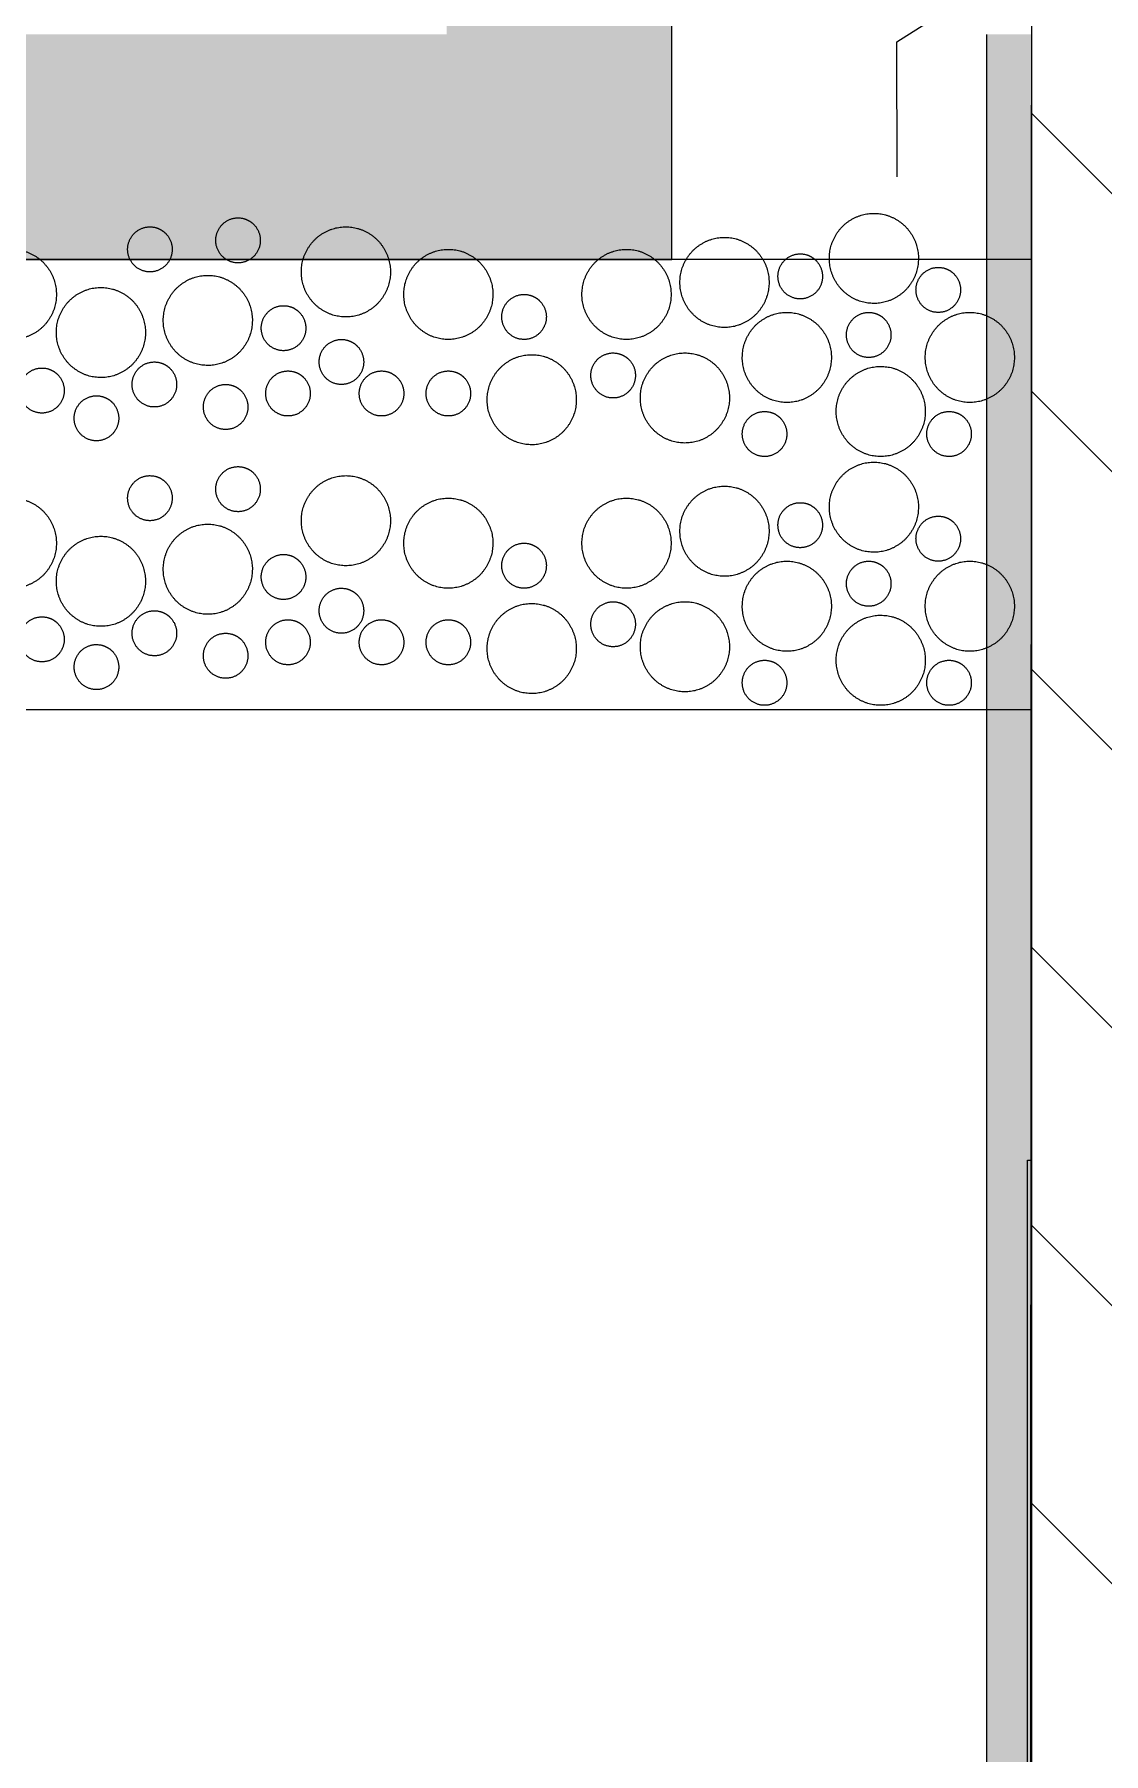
# Model space of a CAD drawing. Header units: centimetres. Extents: x -6341 to 23117, y -10090 to 8065.
# Drawn here: x 15907.34 to 15931.09, y -1686.35 to -1648.17 of the extents above; entities that cross this region are included whole.
import ezdxf

# ---------------------------------------------------------------- set-up
doc = ezdxf.new("R2010")
doc.units = ezdxf.units.CM
doc.header["$LTSCALE"] = 12.7
for name, color, linetype, lineweight in [('B BATI-GO-coupé', 7, 'Continuous', 35), ('B BATI-sol', 7, 'Continuous', 13), ('B Général', 7, 'Continuous', 5)]:
    doc.layers.add(name, color=color, linetype=linetype, lineweight=lineweight)

# ---------------------------------------------------------------- blocks, each defined once
blk = doc.blocks.new('Groupe-544-1')
at = {"layer": 'B Général', "linetype": 'Continuous', "lineweight": 0, "true_color": 0xeeeeee}
h = blk.add_hatch(color=7, dxfattribs=at)
h.paths.add_polyline_path([(17129.06, 3239.389), (16919.06, 3239.393), (16919.055, 2947.394), (17129.055, 2947.39)])
h.paths.add_polyline_path([(17124.06, 3234.389), (17124.057, 3059.387), (16924.057, 3059.391), (16924.06, 3234.393)])
h.paths.add_polyline_path([(16924.055, 2954.391), (16924.057, 3049.393), (17124.057, 3049.389), (17124.055, 2954.387)])
at = {"layer": 'B Général', "color": 7, "linetype": 'Continuous', "lineweight": 13, "flags": 128}
blk.add_lwpolyline([(17129.06, 3239.389), (16919.06, 3239.393), (16919.055, 2947.394), (17129.055, 2947.39)], close=True, dxfattribs=at)
blk = doc.blocks.new('Groupe-760-1')
at = {"layer": 'B Général', "color": 7, "linetype": 'Continuous', "lineweight": 5}
for points in [[(17135.894, 3246.505), (17135.76, 3246.275), (17135.76, 3245.745), (17136.028, 3245.286), (17136.492, 3245.02), (17137.028, 3245.02), (17137.492, 3245.286), (17137.76, 3245.745), (17137.76, 3246.275), (17137.492, 3246.735), (17137.028, 3247), (17136.492, 3247), (17136.028, 3246.735), (17135.894, 3246.505)], [(17134.827, 3245.557), (17134.76, 3245.442), (17134.76, 3245.177), (17134.894, 3244.947), (17135.126, 3244.814), (17135.394, 3244.814), (17135.626, 3244.947), (17135.76, 3245.177), (17135.76, 3245.442), (17135.626, 3245.671), (17135.394, 3245.804), (17135.126, 3245.804), (17134.894, 3245.671), (17134.827, 3245.557)], [(17138.027, 3245.796), (17137.96, 3245.681), (17137.96, 3245.416), (17138.094, 3245.186), (17138.326, 3245.054), (17138.594, 3245.054), (17138.826, 3245.186), (17138.96, 3245.416), (17138.96, 3245.681), (17138.826, 3245.911), (17138.594, 3246.043), (17138.326, 3246.043), (17138.094, 3245.911), (17138.027, 3245.796)], [(17137.094, 3244.526), (17136.96, 3244.296), (17136.96, 3243.766), (17137.228, 3243.306), (17137.692, 3243.041), (17138.228, 3243.041), (17138.692, 3243.306), (17138.96, 3243.766), (17138.96, 3244.296), (17138.692, 3244.755), (17138.228, 3245.02), (17137.692, 3245.02), (17137.228, 3244.755), (17137.094, 3244.526)], [(17133.694, 3244.373), (17133.56, 3244.143), (17133.56, 3243.613), (17133.828, 3243.154), (17134.292, 3242.889), (17134.828, 3242.889), (17135.292, 3243.154), (17135.56, 3243.613), (17135.56, 3244.143), (17135.292, 3244.603), (17134.828, 3244.868), (17134.292, 3244.868), (17133.828, 3244.603), (17133.694, 3244.373)], [(17135.827, 3244.011), (17135.76, 3243.896), (17135.76, 3243.631), (17135.894, 3243.401), (17136.126, 3243.269), (17136.394, 3243.269), (17136.626, 3243.401), (17136.76, 3243.631), (17136.76, 3243.896), (17136.626, 3244.126), (17136.394, 3244.258), (17136.126, 3244.258), (17135.894, 3244.126), (17135.827, 3244.011)], [(17134.527, 3242.489), (17134.46, 3242.374), (17134.46, 3242.109), (17134.594, 3241.879), (17134.826, 3241.747), (17135.094, 3241.747), (17135.326, 3241.879), (17135.46, 3242.109), (17135.46, 3242.374), (17135.326, 3242.604), (17135.094, 3242.736), (17134.826, 3242.736), (17134.594, 3242.604), (17134.527, 3242.489)], [(17135.894, 3242.439), (17135.76, 3242.21), (17135.76, 3241.679), (17136.028, 3241.22), (17136.492, 3240.955), (17137.028, 3240.955), (17137.492, 3241.22), (17137.76, 3241.679), (17137.76, 3242.21), (17137.492, 3242.669), (17137.028, 3242.934), (17136.492, 3242.934), (17136.028, 3242.669), (17135.894, 3242.439)], [(17138.027, 3241.697), (17137.96, 3241.582), (17137.96, 3241.317), (17138.094, 3241.087), (17138.326, 3240.955), (17138.594, 3240.955), (17138.826, 3241.087), (17138.96, 3241.317), (17138.96, 3241.582), (17138.826, 3241.812), (17138.594, 3241.944), (17138.326, 3241.944), (17138.094, 3241.812), (17138.027, 3241.697)], [(17134.228, 3241.054), (17134.094, 3240.824), (17134.094, 3240.294), (17134.362, 3239.835), (17134.826, 3239.569), (17135.362, 3239.569), (17135.826, 3239.835), (17136.094, 3240.294), (17136.094, 3240.824), (17135.826, 3241.283), (17135.362, 3241.549), (17134.826, 3241.549), (17134.362, 3241.283), (17134.228, 3241.054)], [(17136.794, 3240.174), (17136.66, 3239.945), (17136.66, 3239.414), (17136.928, 3238.955), (17137.392, 3238.69), (17137.928, 3238.69), (17138.392, 3238.955), (17138.66, 3239.414), (17138.66, 3239.945), (17138.392, 3240.404), (17137.928, 3240.669), (17137.392, 3240.669), (17136.928, 3240.404), (17136.794, 3240.174)], [(17134.494, 3238.877), (17134.36, 3238.647), (17134.36, 3238.117), (17134.628, 3237.657), (17135.092, 3237.392), (17135.628, 3237.392), (17136.092, 3237.657), (17136.36, 3238.117), (17136.36, 3238.647), (17136.092, 3239.106), (17135.628, 3239.372), (17135.092, 3239.372), (17134.628, 3239.106), (17134.494, 3238.877)], [(17136.727, 3238.332), (17136.66, 3238.218), (17136.66, 3237.952), (17136.794, 3237.723), (17137.026, 3237.59), (17137.294, 3237.59), (17137.526, 3237.723), (17137.66, 3237.952), (17137.66, 3238.218), (17137.526, 3238.447), (17137.294, 3238.58), (17137.026, 3238.58), (17136.794, 3238.447), (17136.727, 3238.332)], [(17136.833, 3236.771), (17136.699, 3236.541), (17136.699, 3236.011), (17136.967, 3235.552), (17137.432, 3235.286), (17137.967, 3235.286), (17138.432, 3235.552), (17138.699, 3236.011), (17138.699, 3236.541), (17138.432, 3237), (17137.967, 3237.266), (17137.432, 3237.266), (17136.967, 3237), (17136.833, 3236.771)], [(17135.427, 3236.353), (17135.36, 3236.238), (17135.36, 3235.973), (17135.494, 3235.744), (17135.726, 3235.611), (17135.994, 3235.611), (17136.226, 3235.744), (17136.36, 3235.973), (17136.36, 3236.238), (17136.226, 3236.468), (17135.994, 3236.601), (17135.726, 3236.601), (17135.494, 3236.468), (17135.427, 3236.353)], [(17134.494, 3234.918), (17134.36, 3234.689), (17134.36, 3234.158), (17134.628, 3233.699), (17135.092, 3233.434), (17135.628, 3233.434), (17136.092, 3233.699), (17136.36, 3234.158), (17136.36, 3234.689), (17136.092, 3235.148), (17135.628, 3235.413), (17135.092, 3235.413), (17134.628, 3235.148), (17134.494, 3234.918)], [(17137.127, 3234.671), (17137.06, 3234.556), (17137.06, 3234.291), (17137.194, 3234.061), (17137.426, 3233.929), (17137.694, 3233.929), (17137.926, 3234.061), (17138.06, 3234.291), (17138.06, 3234.556), (17137.926, 3234.786), (17137.694, 3234.918), (17137.426, 3234.918), (17137.194, 3234.786), (17137.127, 3234.671)], [(17137.127, 3233.186), (17137.06, 3233.072), (17137.06, 3232.806), (17137.194, 3232.577), (17137.426, 3232.444), (17137.694, 3232.444), (17137.926, 3232.577), (17138.06, 3232.806), (17138.06, 3233.072), (17137.926, 3233.301), (17137.694, 3233.434), (17137.426, 3233.434), (17137.194, 3233.301), (17137.127, 3233.186)], [(17133.994, 3232.642), (17133.86, 3232.413), (17133.86, 3231.882), (17134.128, 3231.423), (17134.592, 3231.158), (17135.128, 3231.158), (17135.592, 3231.423), (17135.86, 3231.882), (17135.86, 3232.413), (17135.592, 3232.872), (17135.128, 3233.137), (17134.592, 3233.137), (17134.128, 3232.872), (17133.994, 3232.642)], [(17136.427, 3232.296), (17136.36, 3232.181), (17136.36, 3231.916), (17136.494, 3231.686), (17136.726, 3231.554), (17136.994, 3231.554), (17137.226, 3231.686), (17137.36, 3231.916), (17137.36, 3232.181), (17137.226, 3232.411), (17136.994, 3232.543), (17136.726, 3232.543), (17136.494, 3232.411), (17136.427, 3232.296)], [(17135.677, 3231.009), (17135.61, 3230.894), (17135.61, 3230.629), (17135.744, 3230.4), (17135.976, 3230.267), (17136.244, 3230.267), (17136.476, 3230.4), (17136.61, 3230.629), (17136.61, 3230.894), (17136.476, 3231.124), (17136.244, 3231.257), (17135.976, 3231.257), (17135.744, 3231.124), (17135.677, 3231.009)], [(17137.127, 3231.108), (17137.06, 3230.993), (17137.06, 3230.728), (17137.194, 3230.499), (17137.426, 3230.366), (17137.694, 3230.366), (17137.926, 3230.499), (17138.06, 3230.728), (17138.06, 3230.993), (17137.926, 3231.223), (17137.694, 3231.356), (17137.426, 3231.356), (17137.194, 3231.223), (17137.127, 3231.108)], [(17133.727, 3229.998), (17133.66, 3229.884), (17133.66, 3229.618), (17133.794, 3229.389), (17134.026, 3229.256), (17134.294, 3229.256), (17134.526, 3229.389), (17134.66, 3229.618), (17134.66, 3229.884), (17134.526, 3230.113), (17134.294, 3230.246), (17134.026, 3230.246), (17133.794, 3230.113), (17133.727, 3229.998)], [(17135.072, 3229.574), (17134.938, 3229.345), (17134.938, 3228.814), (17135.206, 3228.355), (17135.67, 3228.09), (17136.206, 3228.09), (17136.67, 3228.355), (17136.938, 3228.814), (17136.938, 3229.345), (17136.67, 3229.804), (17136.206, 3230.069), (17135.67, 3230.069), (17135.206, 3229.804), (17135.072, 3229.574)], [(17137.427, 3229.723), (17137.36, 3229.608), (17137.36, 3229.343), (17137.494, 3229.113), (17137.726, 3228.981), (17137.994, 3228.981), (17138.226, 3229.113), (17138.36, 3229.343), (17138.36, 3229.608), (17138.226, 3229.838), (17137.994, 3229.97), (17137.726, 3229.97), (17137.494, 3229.838), (17137.427, 3229.723)], [(17133.927, 3228.04), (17133.86, 3227.926), (17133.86, 3227.66), (17133.994, 3227.431), (17134.226, 3227.298), (17134.494, 3227.298), (17134.726, 3227.431), (17134.86, 3227.66), (17134.86, 3227.926), (17134.726, 3228.155), (17134.494, 3228.288), (17134.226, 3228.288), (17133.994, 3228.155), (17133.927, 3228.04)], [(17136.927, 3228.139), (17136.86, 3228.025), (17136.86, 3227.759), (17136.994, 3227.53), (17137.226, 3227.397), (17137.494, 3227.397), (17137.726, 3227.53), (17137.86, 3227.759), (17137.86, 3228.025), (17137.726, 3228.254), (17137.494, 3228.387), (17137.226, 3228.387), (17136.994, 3228.254), (17136.927, 3228.139)], [(17135.34, 3227.199), (17135.206, 3226.97), (17135.206, 3226.439), (17135.474, 3225.98), (17135.938, 3225.715), (17136.474, 3225.715), (17136.938, 3225.98), (17137.206, 3226.439), (17137.206, 3226.97), (17136.938, 3227.429), (17136.474, 3227.694), (17135.938, 3227.694), (17135.474, 3227.429), (17135.34, 3227.199)], [(17137.678, 3226.853), (17137.611, 3226.738), (17137.611, 3226.473), (17137.745, 3226.243), (17137.977, 3226.111), (17138.245, 3226.111), (17138.477, 3226.243), (17138.611, 3226.473), (17138.611, 3226.738), (17138.477, 3226.968), (17138.245, 3227.1), (17137.977, 3227.1), (17137.745, 3226.968), (17137.678, 3226.853)], [(17137.062, 3225.642), (17136.995, 3225.527), (17136.995, 3225.262), (17137.129, 3225.032), (17137.361, 3224.899), (17137.629, 3224.899), (17137.861, 3225.032), (17137.995, 3225.262), (17137.995, 3225.527), (17137.861, 3225.756), (17137.629, 3225.889), (17137.361, 3225.889), (17137.129, 3225.756), (17137.062, 3225.642)], [(17134.494, 3225.22), (17134.36, 3224.99), (17134.36, 3224.46), (17134.628, 3224.001), (17135.092, 3223.736), (17135.628, 3223.736), (17136.092, 3224.001), (17136.36, 3224.46), (17136.36, 3224.99), (17136.092, 3225.45), (17135.628, 3225.715), (17135.092, 3225.715), (17134.628, 3225.45), (17134.494, 3225.22)]]:
    blk.add_open_spline(points, degree=2, dxfattribs=at)
blk = doc.blocks.new('Groupe-761-1')
at = {"layer": 'B Général', "color": 7, "linetype": 'Continuous', "lineweight": 5}
for points in [[(17130.369, 3246.505), (17130.235, 3246.275), (17130.235, 3245.745), (17130.503, 3245.286), (17130.967, 3245.02), (17131.503, 3245.02), (17131.967, 3245.286), (17132.235, 3245.745), (17132.235, 3246.275), (17131.967, 3246.735), (17131.503, 3247), (17130.967, 3247), (17130.503, 3246.735), (17130.369, 3246.505)], [(17129.302, 3245.557), (17129.235, 3245.442), (17129.235, 3245.177), (17129.369, 3244.947), (17129.601, 3244.814), (17129.869, 3244.814), (17130.101, 3244.947), (17130.235, 3245.177), (17130.235, 3245.442), (17130.101, 3245.671), (17129.869, 3245.804), (17129.601, 3245.804), (17129.369, 3245.671), (17129.302, 3245.557)], [(17132.502, 3245.796), (17132.435, 3245.681), (17132.435, 3245.416), (17132.569, 3245.186), (17132.801, 3245.054), (17133.069, 3245.054), (17133.301, 3245.186), (17133.435, 3245.416), (17133.435, 3245.681), (17133.301, 3245.911), (17133.069, 3246.043), (17132.801, 3246.043), (17132.569, 3245.911), (17132.502, 3245.796)], [(17131.569, 3244.526), (17131.435, 3244.296), (17131.435, 3243.766), (17131.703, 3243.306), (17132.167, 3243.041), (17132.703, 3243.041), (17133.167, 3243.306), (17133.435, 3243.766), (17133.435, 3244.296), (17133.167, 3244.755), (17132.703, 3245.02), (17132.167, 3245.02), (17131.703, 3244.755), (17131.569, 3244.526)], [(17128.169, 3244.373), (17128.035, 3244.143), (17128.035, 3243.613), (17128.303, 3243.154), (17128.767, 3242.889), (17129.303, 3242.889), (17129.767, 3243.154), (17130.035, 3243.613), (17130.035, 3244.143), (17129.767, 3244.603), (17129.303, 3244.868), (17128.767, 3244.868), (17128.303, 3244.603), (17128.169, 3244.373)], [(17130.302, 3244.011), (17130.235, 3243.896), (17130.235, 3243.631), (17130.369, 3243.401), (17130.601, 3243.269), (17130.869, 3243.269), (17131.101, 3243.401), (17131.235, 3243.631), (17131.235, 3243.896), (17131.101, 3244.126), (17130.869, 3244.258), (17130.601, 3244.258), (17130.369, 3244.126), (17130.302, 3244.011)], [(17129.002, 3242.489), (17128.935, 3242.374), (17128.935, 3242.109), (17129.069, 3241.879), (17129.301, 3241.747), (17129.569, 3241.747), (17129.801, 3241.879), (17129.935, 3242.109), (17129.935, 3242.374), (17129.801, 3242.604), (17129.569, 3242.736), (17129.301, 3242.736), (17129.069, 3242.604), (17129.002, 3242.489)], [(17130.369, 3242.439), (17130.235, 3242.21), (17130.235, 3241.679), (17130.503, 3241.22), (17130.967, 3240.955), (17131.503, 3240.955), (17131.967, 3241.22), (17132.235, 3241.679), (17132.235, 3242.21), (17131.967, 3242.669), (17131.503, 3242.934), (17130.967, 3242.934), (17130.503, 3242.669), (17130.369, 3242.439)], [(17132.502, 3241.697), (17132.435, 3241.582), (17132.435, 3241.317), (17132.569, 3241.087), (17132.801, 3240.955), (17133.069, 3240.955), (17133.301, 3241.087), (17133.435, 3241.317), (17133.435, 3241.582), (17133.301, 3241.812), (17133.069, 3241.944), (17132.801, 3241.944), (17132.569, 3241.812), (17132.502, 3241.697)], [(17128.703, 3241.054), (17128.569, 3240.824), (17128.569, 3240.294), (17128.837, 3239.835), (17129.301, 3239.569), (17129.837, 3239.569), (17130.301, 3239.835), (17130.569, 3240.294), (17130.569, 3240.824), (17130.301, 3241.283), (17129.837, 3241.549), (17129.301, 3241.549), (17128.837, 3241.283), (17128.703, 3241.054)], [(17131.269, 3240.174), (17131.135, 3239.945), (17131.135, 3239.414), (17131.403, 3238.955), (17131.867, 3238.69), (17132.403, 3238.69), (17132.867, 3238.955), (17133.135, 3239.414), (17133.135, 3239.945), (17132.867, 3240.404), (17132.403, 3240.669), (17131.867, 3240.669), (17131.403, 3240.404), (17131.269, 3240.174)], [(17128.969, 3238.877), (17128.835, 3238.647), (17128.835, 3238.117), (17129.103, 3237.657), (17129.567, 3237.392), (17130.103, 3237.392), (17130.567, 3237.657), (17130.835, 3238.117), (17130.835, 3238.647), (17130.567, 3239.106), (17130.103, 3239.372), (17129.567, 3239.372), (17129.103, 3239.106), (17128.969, 3238.877)], [(17131.202, 3238.332), (17131.135, 3238.218), (17131.135, 3237.952), (17131.269, 3237.723), (17131.501, 3237.59), (17131.769, 3237.59), (17132.001, 3237.723), (17132.135, 3237.952), (17132.135, 3238.218), (17132.001, 3238.447), (17131.769, 3238.58), (17131.501, 3238.58), (17131.269, 3238.447), (17131.202, 3238.332)], [(17131.308, 3236.771), (17131.174, 3236.541), (17131.174, 3236.011), (17131.442, 3235.552), (17131.906, 3235.286), (17132.442, 3235.286), (17132.906, 3235.552), (17133.174, 3236.011), (17133.174, 3236.541), (17132.906, 3237), (17132.442, 3237.266), (17131.906, 3237.266), (17131.442, 3237), (17131.308, 3236.771)], [(17129.902, 3236.353), (17129.835, 3236.238), (17129.835, 3235.973), (17129.969, 3235.744), (17130.201, 3235.611), (17130.469, 3235.611), (17130.701, 3235.744), (17130.835, 3235.973), (17130.835, 3236.238), (17130.701, 3236.468), (17130.469, 3236.601), (17130.201, 3236.601), (17129.969, 3236.468), (17129.902, 3236.353)], [(17128.969, 3234.918), (17128.835, 3234.689), (17128.835, 3234.158), (17129.103, 3233.699), (17129.567, 3233.434), (17130.103, 3233.434), (17130.567, 3233.699), (17130.835, 3234.158), (17130.835, 3234.689), (17130.567, 3235.148), (17130.103, 3235.413), (17129.567, 3235.413), (17129.103, 3235.148), (17128.969, 3234.918)], [(17131.602, 3234.671), (17131.535, 3234.556), (17131.535, 3234.291), (17131.669, 3234.061), (17131.901, 3233.929), (17132.169, 3233.929), (17132.401, 3234.061), (17132.535, 3234.291), (17132.535, 3234.556), (17132.401, 3234.786), (17132.169, 3234.918), (17131.901, 3234.918), (17131.669, 3234.786), (17131.602, 3234.671)], [(17131.602, 3233.186), (17131.535, 3233.072), (17131.535, 3232.806), (17131.669, 3232.577), (17131.901, 3232.444), (17132.169, 3232.444), (17132.401, 3232.577), (17132.535, 3232.806), (17132.535, 3233.072), (17132.401, 3233.301), (17132.169, 3233.434), (17131.901, 3233.434), (17131.669, 3233.301), (17131.602, 3233.186)], [(17128.469, 3232.642), (17128.335, 3232.413), (17128.335, 3231.882), (17128.603, 3231.423), (17129.067, 3231.158), (17129.603, 3231.158), (17130.067, 3231.423), (17130.335, 3231.882), (17130.335, 3232.413), (17130.067, 3232.872), (17129.603, 3233.137), (17129.067, 3233.137), (17128.603, 3232.872), (17128.469, 3232.642)], [(17130.902, 3232.296), (17130.835, 3232.181), (17130.835, 3231.916), (17130.969, 3231.686), (17131.201, 3231.554), (17131.469, 3231.554), (17131.701, 3231.686), (17131.835, 3231.916), (17131.835, 3232.181), (17131.701, 3232.411), (17131.469, 3232.543), (17131.201, 3232.543), (17130.969, 3232.411), (17130.902, 3232.296)], [(17130.152, 3231.009), (17130.085, 3230.894), (17130.085, 3230.629), (17130.219, 3230.4), (17130.451, 3230.267), (17130.719, 3230.267), (17130.951, 3230.4), (17131.085, 3230.629), (17131.085, 3230.894), (17130.951, 3231.124), (17130.719, 3231.257), (17130.451, 3231.257), (17130.219, 3231.124), (17130.152, 3231.009)], [(17131.602, 3231.108), (17131.535, 3230.993), (17131.535, 3230.728), (17131.669, 3230.499), (17131.901, 3230.366), (17132.169, 3230.366), (17132.401, 3230.499), (17132.535, 3230.728), (17132.535, 3230.993), (17132.401, 3231.223), (17132.169, 3231.356), (17131.901, 3231.356), (17131.669, 3231.223), (17131.602, 3231.108)], [(17128.202, 3229.998), (17128.135, 3229.884), (17128.135, 3229.618), (17128.269, 3229.389), (17128.501, 3229.256), (17128.769, 3229.256), (17129.001, 3229.389), (17129.135, 3229.618), (17129.135, 3229.884), (17129.001, 3230.113), (17128.769, 3230.246), (17128.501, 3230.246), (17128.269, 3230.113), (17128.202, 3229.998)], [(17129.546, 3229.574), (17129.412, 3229.345), (17129.412, 3228.814), (17129.68, 3228.355), (17130.145, 3228.09), (17130.68, 3228.09), (17131.145, 3228.355), (17131.412, 3228.814), (17131.412, 3229.345), (17131.145, 3229.804), (17130.68, 3230.069), (17130.145, 3230.069), (17129.68, 3229.804), (17129.546, 3229.574)], [(17131.902, 3229.723), (17131.835, 3229.608), (17131.835, 3229.343), (17131.969, 3229.113), (17132.201, 3228.981), (17132.469, 3228.981), (17132.701, 3229.113), (17132.835, 3229.343), (17132.835, 3229.608), (17132.701, 3229.838), (17132.469, 3229.97), (17132.201, 3229.97), (17131.969, 3229.838), (17131.902, 3229.723)], [(17128.402, 3228.04), (17128.335, 3227.926), (17128.335, 3227.66), (17128.469, 3227.431), (17128.701, 3227.298), (17128.969, 3227.298), (17129.201, 3227.431), (17129.335, 3227.66), (17129.335, 3227.926), (17129.201, 3228.155), (17128.969, 3228.288), (17128.701, 3228.288), (17128.469, 3228.155), (17128.402, 3228.04)], [(17131.402, 3228.139), (17131.335, 3228.025), (17131.335, 3227.759), (17131.469, 3227.53), (17131.701, 3227.397), (17131.969, 3227.397), (17132.201, 3227.53), (17132.335, 3227.759), (17132.335, 3228.025), (17132.201, 3228.254), (17131.969, 3228.387), (17131.701, 3228.387), (17131.469, 3228.254), (17131.402, 3228.139)], [(17129.815, 3227.199), (17129.681, 3226.97), (17129.681, 3226.439), (17129.949, 3225.98), (17130.413, 3225.715), (17130.949, 3225.715), (17131.413, 3225.98), (17131.681, 3226.439), (17131.681, 3226.97), (17131.413, 3227.429), (17130.949, 3227.694), (17130.413, 3227.694), (17129.949, 3227.429), (17129.815, 3227.199)], [(17132.153, 3226.853), (17132.086, 3226.738), (17132.086, 3226.473), (17132.22, 3226.243), (17132.452, 3226.111), (17132.72, 3226.111), (17132.952, 3226.243), (17133.086, 3226.473), (17133.086, 3226.738), (17132.952, 3226.968), (17132.72, 3227.1), (17132.452, 3227.1), (17132.22, 3226.968), (17132.153, 3226.853)], [(17131.537, 3225.642), (17131.47, 3225.527), (17131.47, 3225.262), (17131.604, 3225.032), (17131.836, 3224.899), (17132.104, 3224.899), (17132.336, 3225.032), (17132.47, 3225.262), (17132.47, 3225.527), (17132.336, 3225.756), (17132.104, 3225.889), (17131.836, 3225.889), (17131.604, 3225.756), (17131.537, 3225.642)], [(17128.969, 3225.22), (17128.835, 3224.99), (17128.835, 3224.46), (17129.103, 3224.001), (17129.567, 3223.736), (17130.103, 3223.736), (17130.567, 3224.001), (17130.835, 3224.46), (17130.835, 3224.99), (17130.567, 3225.45), (17130.103, 3225.715), (17129.567, 3225.715), (17129.103, 3225.45), (17128.969, 3225.22)]]:
    blk.add_open_spline(points, degree=2, dxfattribs=at)
blk = doc.blocks.new('Groupe-762-1')
at = {"layer": 'B Général', "linetype": 'Continuous', "lineweight": 5}
h = blk.add_hatch(dxfattribs=at)
h.set_pattern_fill('45_0_15_52', style=0, pattern_type=2)
h.set_pattern_definition([(45, (0, 0), (3.5277778, -2.6458333), [])])
h.paths.add_polyline_path([(16836.06, 3263.389), (16839.073, 3263.389), (16839.073, 3247.389), (16738.56, 3247.389), (16738.56, 3263.392), (16806.06, 3263.392), (16806.06, 3786.445), (16811.06, 3786.445), (16811.06, 4134.323), (16549.06, 4134.323), (16549.06, 3541.432), (16561.877, 3541.432), (16561.877, 3525.432), (16559.16, 3525.432), (16559.16, 3525.292), (16549.06, 3525.292), (16549.06, 3525.389), (16548.876, 3525.389), (16548.876, 3320.48), (16546.876, 3320.48), (16546.985, 3320.089), (16547.134, 3319.738), (16547.324, 3319.428), (16547.554, 3319.158), (16547.824, 3318.928), (16548.134, 3318.738), (16548.485, 3318.589), (16548.876, 3318.48), (16548.876, 3316.98), (16530.979, 3316.98), (16528.895, 3525.4), (16528.904, 3525.429), (16528.895, 3525.429), (16528.895, 3525.432), (16528.877, 3525.432), (16528.877, 3525.434), (16528.877, 3745.716), (16528.895, 3745.716), (16528.895, 3804.818), (16529.078, 3804.818), (16529.078, 4134.323), (16272.061, 4134.323), (16272.061, 3541.432), (16284.877, 3541.432), (16284.877, 3525.432), (16282.06, 3525.432), (16282.06, 3525.392), (16251.895, 3525.392), (16251.895, 3525.4), (16251.922, 3525.429), (16251.895, 3525.429), (16251.895, 3525.432), (16244.186, 3525.432), (16244.006, 3529.758), (16242.044, 3529.758), (16242.044, 3541.402), (16251.877, 3541.402), (16251.877, 3541.429), (16251.846, 3541.429), (16251.846, 3804.818), (16252.03, 3804.818), (16252.03, 4208.406), (15995.061, 4208.406), (15995.061, 3541.432), (16007.877, 3541.432), (16007.877, 3525.432), (16005.16, 3525.432), (16005.16, 3525.292), (15994.876, 3525.292), (15994.876, 3320.48), (15992.876, 3320.48), (15992.985, 3320.089), (15993.135, 3319.738), (15993.324, 3319.428), (15993.554, 3319.157), (15993.824, 3318.928), (15994.135, 3318.738), (15994.485, 3318.589), (15994.876, 3318.48), (15994.876, 3316.98), (15976.979, 3316.98), (15974.878, 3525.332), (15974.876, 3525.332), (15974.876, 3804.818), (15975.06, 3804.818), (15975.06, 4208.406), (15718.033, 4208.406), (15718.033, 3541.392), (15730.7, 3541.392), (15730.7, 3525.424), (15550.573, 3525.424), (15550.573, 3541.424), (15693.06, 3541.424), (15693.06, 4893.389), (15551.332, 4893.389), (15551.332, 4909.373), (15552.091, 4909.373), (15552.09, 4909.395), (15698.06, 4909.389), (15699.998, 5119.917), (15718.061, 5119.971), (15718.061, 5117.802), (15717.607, 5117.618), (15717.216, 5117.397), (15716.888, 5117.14), (15716.623, 5116.846), (15716.422, 5116.516), (15716.283, 5116.15), (15716.208, 5115.747), (15716.195, 5115.308), (15718.061, 5115.307), (15718.06, 4909.386), (15731.053, 4909.386), (15731.053, 4893.386), (15718.061, 4893.386), (15718.06, 4689.103), (15718.033, 4689.103), (15718.033, 4226.332), (15975.06, 4226.332), (15975.06, 4909.486), (15975.062, 4909.486), (15977.163, 5117.838), (15995.06, 5117.838), (15995.06, 5116.338), (15994.669, 5116.229), (15994.318, 5116.08), (15994.008, 5115.89), (15993.738, 5115.66), (15993.508, 5115.39), (15993.318, 5115.08), (15993.169, 5114.729), (15993.06, 5114.338), (15995.06, 5114.338), (15995.06, 4909.486), (15995.061, 4909.486), (15995.061, 4909.386), (16005.061, 4909.386), (16005.061, 4909.385), (16008.061, 4909.386), (16008.061, 4893.386), (15995.061, 4893.386), (15995.061, 4893.363), (15995.061, 4226.332), (16252.03, 4226.332), (16252.03, 4893.389), (16252.061, 4893.389), (16252.061, 4909.384), (16252.061, 4909.386), (16252.079, 4909.386), (16252.079, 4909.389), (16252.106, 4909.389), (16252.079, 4909.418), (16254.163, 5117.838), (16272.06, 5117.838), (16272.06, 5116.338), (16271.669, 5116.229), (16271.318, 5116.08), (16271.007, 5115.89), (16270.737, 5115.661), (16270.507, 5115.39), (16270.318, 5115.08), (16270.169, 5114.729), (16270.06, 5114.338), (16272.06, 5114.338), (16272.06, 4909.389), (16282.061, 4909.389), (16282.061, 4909.385), (16285.061, 4909.386), (16285.061, 4893.386), (16272.061, 4893.386), (16272.061, 4300.34), (16529.079, 4300.34), (16529.079, 4689.101), (16529.06, 4689.101), (16529.061, 4909.384), (16529.061, 4909.386), (16529.079, 4909.386), (16529.079, 4909.389), (16529.088, 4909.389), (16529.079, 4909.417), (16531.163, 5117.837), (16549.06, 5117.837), (16549.06, 5116.337), (16548.669, 5116.229), (16548.318, 5116.08), (16548.007, 5115.89), (16547.737, 5115.66), (16547.507, 5115.39), (16547.318, 5115.08), (16547.169, 5114.729), (16547.06, 5114.337), (16549.06, 5114.337), (16549.06, 4909.389), (16549.06, 4909.389), (16549.06, 4909.383), (16562.061, 4909.386), (16562.061, 4893.386), (16549.061, 4893.386), (16549.06, 4689.101), (16549.06, 4689.101), (16549.06, 4300.34), (16811.06, 4300.34), (16811.06, 4689.102), (16811.06, 4689.131), (16811.06, 4887.791), (16797.073, 4887.791), (16797.073, 4899.791), (16806.06, 4899.791), (16806.06, 4909.389), (16806.06, 4909.389), (16809.186, 5117.839), (16826.06, 5117.839), (16826.073, 5112.386), (16825.682, 5112.277), (16825.331, 5112.127), (16825.021, 5111.938), (16824.75, 5111.708), (16824.521, 5111.438), (16824.331, 5111.127), (16824.182, 5110.777), (16824.073, 5110.386), (16826.073, 5110.386), (16826.06, 4909.389), (17002.06, 4909.389), (17002.06, 5445.389), (17579, 5445.389), (17579, 5425.389), (17398.06, 5425.389), (17398.06, 4909.389), (17579, 4909.389), (17579, 4884.389), (17449.06, 4884.389), (17449.06, 3272.291), (17579, 3272.291), (17579, 3247.389), (17032.709, 3247.389), (17032.709, 3247.393), (17024.813, 3247.393), (17024.633, 3251.705), (17022.671, 3251.705), (17022.672, 3263.39), (17088.06, 3263.389), (17088.06, 3766.445), (16826.06, 3766.445), (16826.06, 3263.392), (16836.06, 3263.392)])
h.paths.add_polyline_path([(17108.06, 3736.445), (17108.06, 3272.291), (17429.06, 3272.291), (17429.06, 4884.389), (17152.06, 4884.389), (17152.06, 4430.389), (17169.06, 4430.389), (17169.06, 4380.389), (17152.06, 4380.389), (17152.06, 3786.445), (17189.06, 3786.445), (17189.06, 3736.445)])
h.paths.add_polyline_path([(17027.06, 4909.389), (17378.06, 4909.389), (17378.06, 5425.389), (17027.06, 5425.389)])
h.paths.add_polyline_path([(16529.06, 4282.34), (16277.06, 4282.34), (16277.06, 4152.323), (16529.06, 4152.323)])
h.paths.add_polyline_path([(16811.06, 4282.34), (16554.06, 4282.34), (16554.06, 4152.323), (16811.06, 4152.323)])
h.paths.add_polyline_path([(16861.06, 4380.389), (16861.06, 3786.445), (17129.06, 3786.445), (17129.06, 4884.389), (16834.06, 4884.389), (16834.06, 4460.389), (16886.06, 4460.389), (16886.06, 4380.389)])
at = {"layer": 'B BATI-GO-coupé', "lineweight": 5}
for p, q in [((17579, 3247.391), (17124.06, 3247.388)), ((17579, 3246.391), (17124.06, 3246.388))]:
    blk.add_line(p, q, dxfattribs=at)
at = {"layer": 'B BATI-GO-coupé', "color": 255}
blk.add_solid([(17579, 3247.391), (17579, 3246.391), (17124.06, 3247.388), (17124.06, 3246.388)], dxfattribs=at)
at = {"layer": 'B BATI-sol', "lineweight": 13, "flags": 128}
blk.add_lwpolyline([(17139.06, 3247.389), (17139.06, 3201.393), (17129.06, 3201.393), (17129.06, 2145.154)], dxfattribs=at)
at = {"layer": 'B Général', "lineweight": 18, "flags": 128}
blk.add_lwpolyline([(17127.225, 3244.392), (17124.225, 3244.388), (17122.325, 3247.388), (17119.225, 3247.384)], dxfattribs=at)
at = {"layer": 'B Général', "color": 7, "linetype": 'Continuous', "lineweight": 5}
blk.add_open_spline([(16836.06, 3263.389), (16837.567, 3263.389), (16839.073, 3263.389), (16839.073, 3255.389), (16839.073, 3247.389), (16788.817, 3247.389), (16738.56, 3247.389), (16738.56, 3255.39), (16738.56, 3263.392), (16772.31, 3263.392), (16806.06, 3263.392), (16806.06, 3524.918), (16806.06, 3786.445), (16808.56, 3786.445), (16811.06, 3786.445), (16811.06, 3960.384), (16811.06, 4134.323), (16680.06, 4134.323), (16549.06, 4134.323), (16549.06, 3837.877), (16549.06, 3541.432), (16555.469, 3541.432), (16561.877, 3541.432), (16561.877, 3533.432), (16561.877, 3525.432), (16560.519, 3525.432), (16559.16, 3525.432), (16559.16, 3525.362), (16559.16, 3525.292), (16554.11, 3525.292), (16549.06, 3525.292), (16549.06, 3525.34), (16549.06, 3525.389), (16548.968, 3525.389), (16548.876, 3525.389), (16548.876, 3422.935), (16548.876, 3320.48), (16547.876, 3320.48), (16546.876, 3320.48), (16547.231, 3318.835), (16548.876, 3318.48), (16548.876, 3317.73), (16548.876, 3316.98), (16539.928, 3316.98), (16530.979, 3316.98), (16529.937, 3421.19), (16528.895, 3525.4), (16528.899, 3525.415), (16528.904, 3525.429), (16528.899, 3525.429), (16528.895, 3525.429), (16528.895, 3525.43), (16528.895, 3525.432), (16528.886, 3525.432), (16528.877, 3525.432), (16528.877, 3525.433), (16528.877, 3525.434), (16528.877, 3635.575), (16528.877, 3745.716), (16528.886, 3745.716), (16528.895, 3745.716), (16528.895, 3775.267), (16528.895, 3804.818), (16528.987, 3804.818), (16529.078, 3804.818), (16529.078, 3969.57), (16529.078, 4134.323), (16400.569, 4134.323), (16272.061, 4134.323), (16272.061, 3837.877), (16272.061, 3541.432), (16278.469, 3541.432), (16284.877, 3541.432), (16284.877, 3533.432), (16284.877, 3525.432), (16283.469, 3525.432), (16282.06, 3525.432), (16282.06, 3525.412), (16282.06, 3525.392), (16266.978, 3525.392), (16251.895, 3525.392), (16251.895, 3525.396), (16251.895, 3525.4), (16251.909, 3525.414), (16251.922, 3525.429), (16251.909, 3525.429), (16251.895, 3525.429), (16251.895, 3525.43), (16251.895, 3525.432), (16248.04, 3525.432), (16244.186, 3525.432), (16244.096, 3527.595), (16244.006, 3529.758), (16243.025, 3529.758), (16242.044, 3529.758), (16242.044, 3535.58), (16242.044, 3541.402), (16246.96, 3541.402), (16251.877, 3541.402), (16251.877, 3541.416), (16251.877, 3541.429), (16251.861, 3541.429), (16251.846, 3541.429), (16251.846, 3673.123), (16251.846, 3804.818), (16251.938, 3804.818), (16252.03, 3804.818), (16252.03, 4006.612), (16252.03, 4208.406), (16123.545, 4208.406), (15995.061, 4208.406), (15995.061, 3874.919), (15995.061, 3541.432), (16001.469, 3541.432), (16007.877, 3541.432), (16007.877, 3533.432), (16007.877, 3525.432), (16006.519, 3525.432), (16005.16, 3525.432), (16005.16, 3525.362), (16005.16, 3525.292), (16000.018, 3525.292), (15994.876, 3525.292), (15994.876, 3422.886), (15994.876, 3320.48), (15993.876, 3320.48), (15992.876, 3320.48), (15993.232, 3318.835), (15994.876, 3318.48), (15994.876, 3317.73), (15994.876, 3316.98), (15985.928, 3316.98), (15976.979, 3316.98), (15975.929, 3421.156), (15974.878, 3525.332), (15974.877, 3525.332), (15974.876, 3525.332), (15974.876, 3665.075), (15974.876, 3804.818), (15974.968, 3804.818), (15975.06, 3804.818), (15975.06, 4006.612), (15975.06, 4208.406), (15846.547, 4208.406), (15718.033, 4208.406), (15718.033, 3874.899), (15718.033, 3541.392), (15724.367, 3541.392), (15730.7, 3541.392), (15730.7, 3533.408), (15730.7, 3525.424), (15640.636, 3525.424), (15550.573, 3525.424), (15550.573, 3533.424), (15550.573, 3541.424), (15621.816, 3541.424), (15693.06, 3541.424), (15693.06, 4217.406), (15693.06, 4893.389), (15622.196, 4893.389), (15551.332, 4893.389), (15551.332, 4901.381), (15551.332, 4909.373), (15551.711, 4909.373), (15552.091, 4909.373), (15552.09, 4909.384), (15552.09, 4909.395), (15625.075, 4909.392), (15698.06, 4909.389), (15699.029, 5014.653), (15699.998, 5119.917), (15709.03, 5119.944), (15718.061, 5119.971), (15718.061, 5118.887), (15718.061, 5117.802), (15716.119, 5117.138), (15716.195, 5115.308), (15717.128, 5115.307), (15718.061, 5115.307), (15718.061, 5012.346), (15718.06, 4909.386), (15724.557, 4909.386), (15731.053, 4909.386), (15731.053, 4901.386), (15731.053, 4893.386), (15724.557, 4893.386), (15718.061, 4893.386), (15718.06, 4791.245), (15718.06, 4689.103), (15718.047, 4689.103), (15718.033, 4689.103), (15718.033, 4457.717), (15718.033, 4226.332), (15846.547, 4226.332), (15975.06, 4226.332), (15975.06, 4567.909), (15975.06, 4909.486), (15975.061, 4909.486), (15975.062, 4909.486), (15976.112, 5013.662), (15977.163, 5117.838), (15986.112, 5117.838), (15995.06, 5117.838), (15995.06, 5117.088), (15995.06, 5116.338), (15993.416, 5115.983), (15993.06, 5114.338), (15994.06, 5114.338), (15995.06, 5114.338), (15995.06, 5011.912), (15995.06, 4909.486), (15995.06, 4909.486), (15995.061, 4909.486), (15995.061, 4909.436), (15995.061, 4909.386), (16000.061, 4909.386), (16005.061, 4909.386), (16005.061, 4909.386), (16005.061, 4909.385), (16006.561, 4909.386), (16008.061, 4909.386), (16008.061, 4901.386), (16008.061, 4893.386), (16001.561, 4893.386), (15995.061, 4893.386), (15995.061, 4893.374), (15995.061, 4893.363), (15995.061, 4559.847), (15995.061, 4226.332), (16123.545, 4226.332), (16252.03, 4226.332), (16252.03, 4559.86), (16252.03, 4893.389), (16252.045, 4893.389), (16252.061, 4893.389), (16252.061, 4901.386), (16252.061, 4909.384), (16252.061, 4909.385), (16252.061, 4909.386), (16252.07, 4909.386), (16252.079, 4909.386), (16252.079, 4909.388), (16252.079, 4909.389), (16252.092, 4909.389), (16252.106, 4909.389), (16252.092, 4909.403), (16252.079, 4909.418), (16253.121, 5013.628), (16254.163, 5117.838), (16263.112, 5117.838), (16272.06, 5117.838), (16272.06, 5117.088), (16272.06, 5116.338), (16270.414, 5115.983), (16270.06, 5114.338), (16271.06, 5114.338), (16272.06, 5114.338), (16272.06, 5011.863), (16272.06, 4909.389), (16277.06, 4909.389), (16282.061, 4909.389), (16282.061, 4909.387), (16282.061, 4909.385), (16283.561, 4909.386), (16285.061, 4909.386), (16285.061, 4901.386), (16285.061, 4893.386), (16278.561, 4893.386), (16272.061, 4893.386), (16272.061, 4596.863), (16272.061, 4300.34), (16400.57, 4300.34), (16529.079, 4300.34), (16529.079, 4494.721), (16529.079, 4689.101), (16529.069, 4689.101), (16529.06, 4689.101), (16529.061, 4799.243), (16529.061, 4909.384), (16529.061, 4909.385), (16529.061, 4909.386), (16529.07, 4909.386), (16529.079, 4909.386), (16529.079, 4909.388), (16529.079, 4909.389), (16529.083, 4909.389), (16529.088, 4909.389), (16529.083, 4909.403), (16529.079, 4909.417), (16530.121, 5013.627), (16531.163, 5117.837), (16540.112, 5117.837), (16549.06, 5117.837), (16549.06, 5117.087), (16549.06, 5116.337), (16547.414, 5115.983), (16547.06, 5114.337), (16548.06, 5114.337), (16549.06, 5114.337), (16549.06, 5011.863), (16549.06, 4909.389), (16549.06, 4909.389), (16549.06, 4909.389), (16549.06, 4909.386), (16549.06, 4909.383), (16555.56, 4909.385), (16562.061, 4909.386), (16562.061, 4901.386), (16562.061, 4893.386), (16555.561, 4893.386), (16549.061, 4893.386), (16549.06, 4791.244), (16549.06, 4689.101), (16549.06, 4689.101), (16549.06, 4689.101), (16549.06, 4494.721), (16549.06, 4300.34), (16680.06, 4300.34), (16811.06, 4300.34), (16811.06, 4494.721), (16811.06, 4689.102), (16811.06, 4689.117), (16811.06, 4689.131), (16811.06, 4788.461), (16811.06, 4887.791), (16804.066, 4887.791), (16797.073, 4887.791), (16797.073, 4893.791), (16797.073, 4899.791), (16801.566, 4899.791), (16806.06, 4899.791), (16806.06, 4904.59), (16806.06, 4909.389), (16806.06, 4909.389), (16806.06, 4909.389), (16807.623, 5013.614), (16809.186, 5117.839), (16817.623, 5117.839), (16826.06, 5117.839), (16826.066, 5115.112), (16826.073, 5112.386), (16824.428, 5112.03), (16824.073, 5110.386), (16825.073, 5110.386), (16826.073, 5110.386), (16826.066, 5009.887), (16826.06, 4909.389), (16914.06, 4909.389), (17002.06, 4909.389), (17002.06, 5177.389), (17002.06, 5445.389), (17290.53, 5445.389), (17579, 5445.389), (17579, 5435.389), (17579, 5425.389), (17488.53, 5425.389), (17398.06, 5425.389), (17398.06, 5167.389), (17398.06, 4909.389), (17488.53, 4909.389), (17579, 4909.389), (17579, 4896.889), (17579, 4884.389), (17514.03, 4884.389), (17449.06, 4884.389), (17449.06, 4078.34), (17449.06, 3272.291), (17514.03, 3272.291), (17579, 3272.291), (17579, 3259.84), (17579, 3247.389), (17305.855, 3247.389), (17032.709, 3247.389), (17032.709, 3247.391), (17032.709, 3247.393), (17028.761, 3247.393), (17024.813, 3247.393), (17024.723, 3249.549), (17024.633, 3251.705), (17023.652, 3251.705), (17022.671, 3251.705), (17022.672, 3257.547), (17022.672, 3263.39), (17055.366, 3263.389), (17088.06, 3263.389), (17088.06, 3514.917), (17088.06, 3766.445), (16957.06, 3766.445), (16826.06, 3766.445), (16826.06, 3514.918), (16826.06, 3263.392), (16831.06, 3263.392), (16836.06, 3263.392), (16836.06, 3263.39), (16836.06, 3263.389)], degree=2, knots=[0, 0, 0, 1, 1, 2, 2, 3, 3, 4, 4, 5, 5, 6, 6, 7, 7, 8, 8, 9, 9, 10, 10, 11, 11, 12, 12, 13, 13, 14, 14, 15, 15, 16, 16, 17, 17, 18, 18, 19, 19, 20, 20, 21, 21, 22, 22, 23, 23, 24, 24, 25, 25, 26, 26, 27, 27, 28, 28, 29, 29, 30, 30, 31, 31, 32, 32, 33, 33, 34, 34, 35, 35, 36, 36, 37, 37, 38, 38, 39, 39, 40, 40, 41, 41, 42, 42, 43, 43, 44, 44, 45, 45, 46, 46, 47, 47, 48, 48, 49, 49, 50, 50, 51, 51, 52, 52, 53, 53, 54, 54, 55, 55, 56, 56, 57, 57, 58, 58, 59, 59, 60, 60, 61, 61, 62, 62, 63, 63, 64, 64, 65, 65, 66, 66, 67, 67, 68, 68, 69, 69, 70, 70, 71, 71, 72, 72, 73, 73, 74, 74, 75, 75, 76, 76, 77, 77, 78, 78, 79, 79, 80, 80, 81, 81, 82, 82, 83, 83, 84, 84, 85, 85, 86, 86, 87, 87, 88, 88, 89, 89, 90, 90, 91, 91, 92, 92, 93, 93, 94, 94, 95, 95, 96, 96, 97, 97, 98, 98, 99, 99, 100, 100, 101, 101, 102, 102, 103, 103, 104, 104, 105, 105, 106, 106, 107, 107, 108, 108, 109, 109, 110, 110, 111, 111, 112, 112, 113, 113, 114, 114, 115, 115, 116, 116, 117, 117, 118, 118, 119, 119, 120, 120, 121, 121, 122, 122, 123, 123, 124, 124, 125, 125, 126, 126, 127, 127, 128, 128, 129, 129, 130, 130, 131, 131, 132, 132, 133, 133, 134, 134, 135, 135, 136, 136, 137, 137, 138, 138, 139, 139, 140, 140, 141, 141, 142, 142, 143, 143, 144, 144, 145, 145, 146, 146, 147, 147, 148, 148, 149, 149, 150, 150, 151, 151, 152, 152, 153, 153, 154, 154, 155, 155, 156, 156, 157, 157, 158, 158, 159, 159, 160, 160, 161, 161, 162, 162, 163, 163, 164, 164, 165, 165, 166, 166, 167, 167, 168, 168, 169, 169, 170, 170, 171, 171, 172, 172, 173, 173, 174, 174, 175, 175, 176, 176, 177, 177, 178, 178, 179, 179, 180, 180, 181, 181, 182, 182, 183, 183, 184, 184, 185, 185, 186, 186, 187, 187, 188, 188, 189, 189, 190, 190, 191, 191, 192, 192, 193, 193, 194, 194, 195, 195, 196, 196, 197, 197, 197], dxfattribs=at)
at = {"layer": 'B Général', "color": 7}
for name in ['Groupe-761-1', 'Groupe-760-1']:
    blk.add_blockref(name, (0, 0), dxfattribs=at)

msp = doc.modelspace()

# ---------------------------------------------------------------- linework, layer by layer
at = {"layer": 'B Général', "color": 7, "linetype": 'Continuous', "lineweight": 13, "flags": 128}
msp.add_lwpolyline([(16220.403, -1323.171), (16220.403, -74.83), (15154.602, -74.83), (14874.524, -74.83), (14874.602, -242.062), (15154.611, -242.062), (15154.602, -1075.96), (14998.602, -1075.96), (14998.602, -1350.162), (15004.102, -1350.162), (15004.102, -1653.171), (15921.5, -1653.171), (15921.5, -1323.171)], close=True, dxfattribs=at)
at = {"layer": 'B Général', "color": 7, "linetype": 'Continuous', "lineweight": 5, "flags": 128}
msp.add_lwpolyline([(14050.111, -1605.302), (14050.111, -2156.171), (18107.5, -2156.171), (18107.534, -1921.694), (17591.5, -1922.171), (17591.5, -1973.171), (15929.402, -1973.171), (15929.402, -1673.171), (15929.5, -1673.171), (15929.5, -1663.171), (15883.504, -1663.171), (15883.504, -1653.171), (14828.778, -1653.171), (14828.778, -1591.73), (14805.741, -1591.73), (14490.008, -1607.171)], close=True, dxfattribs=at)
at = {"layer": 'B Général', "color": 7, "linetype": 'Continuous', "lineweight": 18, "flags": 128}
msp.add_lwpolyline([(15929.5, -1653.171), (14848.789, -1653.171), (14848.789, -1591.73), (14805.741, -1591.73), (14490.008, -1607.171)], dxfattribs=at)

# ---------------------------------------------------------------- block references
at = {"layer": 'B Général', "color": 7, "rotation": 270}
for name in ['Groupe-762-1', 'Groupe-544-1']:
    msp.add_blockref(name, (12682.111, 15475.889), dxfattribs=at)

doc.saveas('drawing.dxf')
